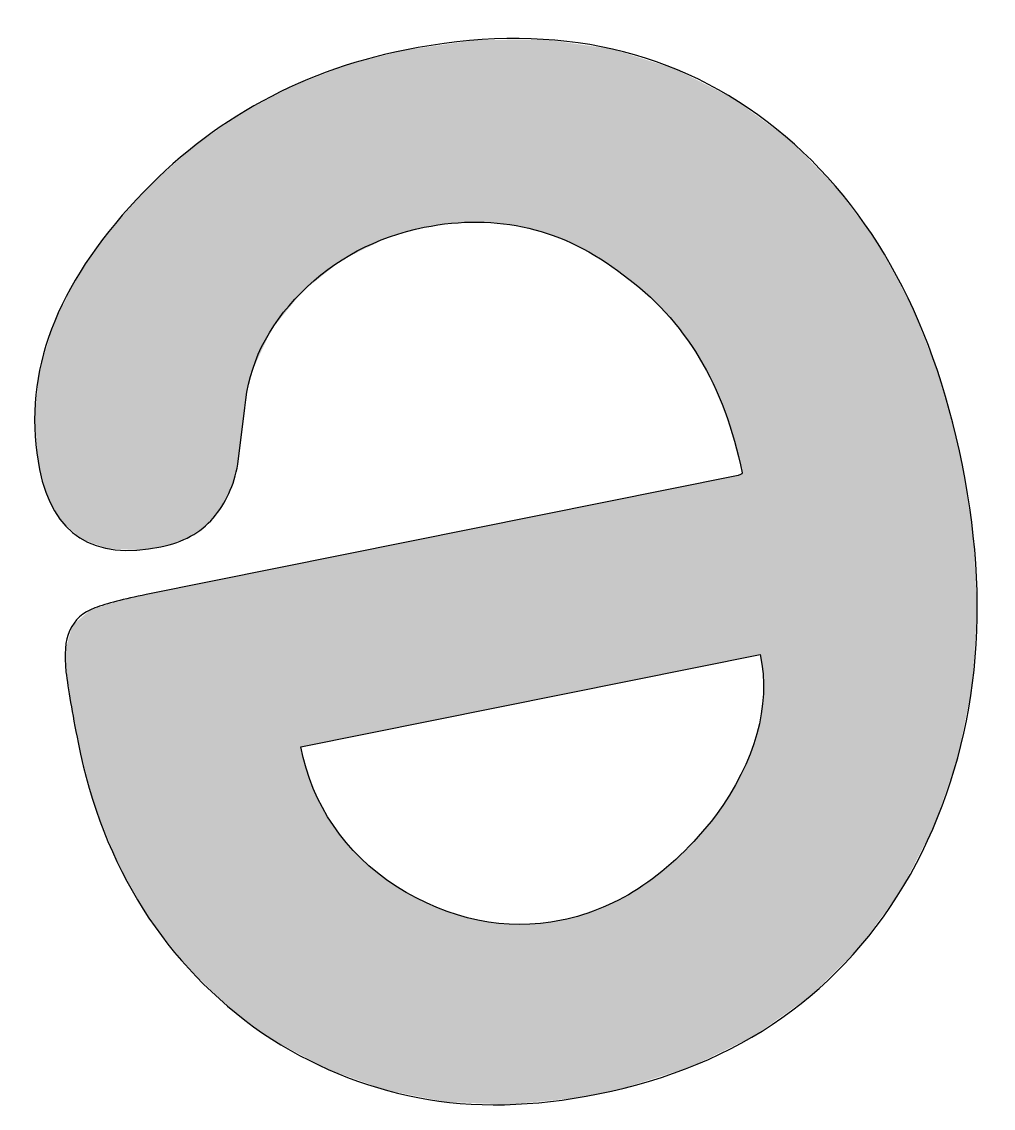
# Model space of a CAD drawing. Extents: x 57 to 94.3, y -56 to -38.7.
# Drawn here: x 80.929 to 84.538, y -44.814 to -40.78 of the extents above; entities that cross this region are included whole.
import ezdxf

# ---------------------------------------------------------------- set-up
doc = ezdxf.new("R2010")
doc.units = 0
doc.layers.add('LAYER_5', color=7, linetype='CONTINUOUS')

# ---------------------------------------------------------------- blocks, each defined once
blk = doc.blocks.new('*U4')
at = {"layer": 'LAYER_5', "color": 7}
for points in [[(82.4985, -41.5308), (82.471, -40.8684), (82.4985, -40.8645)], [(82.5002, -41.5305), (82.4985, -40.8645), (82.5002, -40.8642)], [(82.4985, -41.5308), (82.4985, -40.8645), (82.5002, -41.5305)], [(82.5435, -41.5284), (82.5002, -40.8642), (82.5435, -40.858)], [(82.5002, -41.5305), (82.5002, -40.8642), (82.5435, -41.5284)], [(82.5665, -41.5273), (82.5435, -40.858), (82.5665, -40.8547)], [(82.5435, -41.5284), (82.5435, -40.858), (82.5665, -41.5273)], [(82.616, -41.5248), (82.5665, -40.8547), (82.616, -40.8477)], [(82.5665, -41.5273), (82.5665, -40.8547), (82.616, -41.5248)], [(82.6414, -41.5236), (82.616, -40.8477), (82.6414, -40.8475)], [(82.616, -41.5248), (82.616, -40.8477), (82.6414, -41.5236)], [(82.6625, -41.5259), (82.6414, -40.8475), (82.6625, -40.8473)], [(82.6414, -41.5236), (82.6414, -40.8475), (82.6625, -41.5259)], [(82.7326, -41.5336), (82.6625, -40.8473), (82.7326, -40.8468)], [(82.6625, -41.5259), (82.6625, -40.8473), (82.7326, -41.5336)], [(82.7392, -41.5344), (82.7326, -40.8468), (82.7392, -40.8467)], [(82.7326, -41.5336), (82.7326, -40.8468), (82.7392, -41.5344)], [(82.7392, -41.5344), (82.7392, -40.8467), (82.7511, -41.5357)], [(82.7511, -41.5357), (82.7392, -40.8467), (82.7511, -40.8467)], [(82.759, -41.5365), (82.7511, -40.8467), (82.759, -40.8466)], [(82.7511, -41.5357), (82.7511, -40.8467), (82.759, -41.5365)], [(82.7778, -41.5386), (82.759, -40.8466), (82.7778, -40.8465)], [(82.759, -41.5365), (82.759, -40.8466), (82.7778, -41.5386)], [(82.8559, -41.5605), (82.7778, -40.8465), (82.8559, -40.8459)], [(82.7778, -41.5386), (82.7778, -40.8465), (82.8559, -41.5605)], [(82.8769, -41.5665), (82.8559, -40.8459), (82.8769, -40.8457)], [(82.8559, -41.5605), (82.8559, -40.8459), (82.8769, -41.5665)], [(82.8769, -41.5665), (82.8769, -40.8457), (82.9093, -41.5756)], [(82.9093, -41.5756), (82.8769, -40.8457), (82.9093, -40.8504)], [(82.9093, -41.5756), (82.9093, -40.8504), (82.9537, -41.5962)], [(82.9537, -41.5962), (82.9093, -40.8504), (82.9537, -40.8568)], [(82.9537, -41.5962), (82.9537, -40.8568), (82.9811, -41.6089)], [(82.9811, -41.6089), (82.9537, -40.8568), (82.9811, -40.8608)], [(82.9811, -41.6089), (82.9811, -40.8608), (83.026, -41.6298)], [(83.026, -41.6298), (82.9811, -40.8608), (83.026, -40.8672)], [(82.2782, -41.5856), (82.2039, -40.9234), (82.2782, -40.9038)], [(82.2787, -41.5853), (82.2782, -40.9038), (82.2787, -40.9036)], [(82.2782, -41.5856), (82.2782, -40.9038), (82.2787, -41.5853)], [(82.2841, -41.5827), (82.2787, -40.9036), (82.2841, -40.9022)], [(82.2787, -41.5853), (82.2787, -40.9036), (82.2841, -41.5827)], [(82.2875, -41.5811), (82.2841, -40.9022), (82.2875, -40.9013)], [(82.2841, -41.5827), (82.2841, -40.9022), (82.2875, -41.5811)], [(82.3434, -41.564), (82.2875, -40.9013), (82.3434, -40.8866)], [(82.2875, -41.5811), (82.2875, -40.9013), (82.3434, -41.564)], [(82.3616, -41.5585), (82.3434, -40.8866), (82.3616, -40.884)], [(82.3434, -41.564), (82.3434, -40.8866), (82.3616, -41.5585)], [(82.376, -41.5541), (82.3616, -40.884), (82.376, -40.882)], [(82.3616, -41.5585), (82.3616, -40.884), (82.376, -41.5541)], [(82.379, -41.5531), (82.376, -40.882), (82.379, -40.8815)], [(82.376, -41.5541), (82.376, -40.882), (82.379, -41.5531)], [(82.4278, -41.5422), (82.379, -40.8815), (82.4278, -40.8746)], [(82.379, -41.5531), (82.379, -40.8815), (82.4278, -41.5422)], [(82.4589, -41.5372), (82.4278, -40.8746), (82.4589, -40.8701)], [(82.4278, -41.5422), (82.4278, -40.8746), (82.4589, -41.5372)], [(82.471, -41.5352), (82.4589, -40.8701), (82.471, -40.8684)], [(82.4589, -41.5372), (82.4589, -40.8701), (82.471, -41.5352)], [(82.471, -41.5352), (82.471, -40.8684), (82.4985, -41.5308)], [(83.026, -41.6298), (83.026, -40.8672), (83.036, -41.6345)], [(83.036, -41.6345), (83.026, -40.8672), (83.036, -40.8687)], [(83.036, -41.6345), (83.036, -40.8687), (83.0455, -41.6408)], [(83.0455, -41.6408), (83.036, -40.8687), (83.0455, -40.8701)], [(83.0455, -41.6408), (83.0455, -40.8701), (83.0513, -41.6447)], [(83.0513, -41.6447), (83.0455, -40.8701), (83.0513, -40.8709)], [(83.0513, -41.6447), (83.0513, -40.8709), (83.0862, -41.6679)], [(83.0862, -41.6679), (83.0513, -40.8709), (83.0862, -40.8759)], [(83.0862, -41.6679), (83.0862, -40.8759), (83.1234, -41.6926)], [(83.1234, -41.6926), (83.0862, -40.8759), (83.1234, -40.8813)], [(83.1234, -41.6926), (83.1234, -40.8813), (83.1324, -41.6986)], [(83.1324, -41.6986), (83.1234, -40.8813), (83.1324, -40.8841)], [(83.1324, -41.6986), (83.1324, -40.8841), (83.1457, -41.7074)], [(83.1457, -41.7074), (83.1324, -40.8841), (83.1457, -40.8883)], [(83.1457, -41.7074), (83.1457, -40.8883), (83.1555, -41.7139)], [(83.1555, -41.7139), (83.1457, -40.8883), (83.1555, -40.8914)], [(83.1555, -41.7139), (83.1555, -40.8914), (83.1577, -41.7154)], [(83.1577, -41.7154), (83.1555, -40.8914), (83.1577, -40.8921)], [(83.1577, -41.7154), (83.1577, -40.8921), (83.2367, -41.7808)], [(83.2367, -41.7808), (83.1577, -40.8921), (83.2367, -40.917)], [(82.131, -41.6576), (82.1199, -40.9469), (82.131, -40.9426)], [(82.1345, -41.6559), (82.131, -40.9426), (82.1345, -40.9416)], [(82.131, -41.6576), (82.131, -40.9426), (82.1345, -41.6559)], [(82.1356, -41.6554), (82.1345, -40.9416), (82.1356, -40.9414)], [(82.1345, -41.6559), (82.1345, -40.9416), (82.1356, -41.6554)], [(82.1684, -41.6394), (82.1356, -40.9414), (82.1684, -40.9327)], [(82.1356, -41.6554), (82.1356, -40.9414), (82.1684, -41.6394)], [(82.203, -41.6224), (82.1684, -40.9327), (82.203, -40.9236)], [(82.1684, -41.6394), (82.1684, -40.9327), (82.203, -41.6224)], [(82.2039, -41.622), (82.203, -40.9236), (82.2039, -40.9234)], [(82.203, -41.6224), (82.203, -40.9236), (82.2039, -41.622)], [(82.2039, -41.622), (82.2039, -40.9234), (82.2782, -41.5856)], [(83.2367, -41.7808), (83.2367, -40.917), (83.2644, -41.8038)], [(83.2644, -41.8038), (83.2367, -40.917), (83.2644, -40.9258)], [(83.2644, -41.8038), (83.2644, -40.9258), (83.274, -41.8118)], [(83.274, -41.8118), (83.2644, -40.9258), (83.274, -40.9288)], [(83.274, -41.8118), (83.274, -40.9288), (83.3105, -41.8522)], [(83.3105, -41.8522), (83.274, -40.9288), (83.3105, -40.9403)], [(83.3105, -41.8522), (83.3105, -40.9403), (83.3244, -41.8677)], [(83.3244, -41.8677), (83.3105, -40.9403), (83.3244, -40.9447)], [(83.3244, -41.8677), (83.3244, -40.9447), (83.3555, -41.9022)], [(83.3555, -41.9022), (83.3244, -40.9447), (83.3555, -40.9545)], [(82.0284, -41.7359), (81.9953, -40.9954), (82.0284, -40.9825)], [(82.0305, -41.7342), (82.0284, -40.9825), (82.0305, -40.9817)], [(82.0284, -41.7359), (82.0284, -40.9825), (82.0305, -41.7342)], [(82.0678, -41.7045), (82.0305, -40.9817), (82.0678, -40.9672)], [(82.0305, -41.7342), (82.0305, -40.9817), (82.0678, -41.7045)], [(82.0761, -41.698), (82.0678, -40.9672), (82.0761, -40.964)], [(82.0678, -41.7045), (82.0678, -40.9672), (82.0761, -41.698)], [(82.0777, -41.6967), (82.0761, -40.964), (82.0777, -40.9633)], [(82.0761, -41.698), (82.0761, -40.964), (82.0777, -41.6967)], [(82.1199, -41.6631), (82.0777, -40.9633), (82.1199, -40.9469)], [(82.0777, -41.6967), (82.0777, -40.9633), (82.1199, -41.6631)], [(82.1199, -41.6631), (82.1199, -40.9469), (82.131, -41.6576)], [(83.3555, -41.9022), (83.3555, -40.9545), (83.3641, -41.9117)], [(83.3641, -41.9117), (83.3555, -40.9545), (83.3641, -40.9588)], [(83.3641, -41.9117), (83.3641, -40.9588), (83.3746, -41.9234)], [(83.3746, -41.9234), (83.3641, -40.9588), (83.3746, -40.9642)], [(83.3746, -41.9234), (83.3746, -40.9642), (83.3906, -41.9474)], [(83.3906, -41.9474), (83.3746, -40.9642), (83.3906, -40.9723)], [(83.3906, -41.9474), (83.3906, -40.9723), (83.4089, -41.9749)], [(83.4089, -41.9749), (83.3906, -40.9723), (83.4089, -40.9816)], [(83.4089, -41.9749), (83.4089, -40.9816), (83.4161, -41.9857)], [(83.4161, -41.9857), (83.4089, -40.9816), (83.4161, -40.9853)], [(83.4161, -41.9857), (83.4161, -40.9853), (83.4475, -42.0327)], [(83.4475, -42.0327), (83.4161, -40.9853), (83.4475, -41.0012)], [(81.9313, -41.831), (81.8985, -41.0378), (81.9313, -41.0203)], [(81.9657, -41.789), (81.9313, -41.0203), (81.9657, -41.0069)], [(81.9313, -41.831), (81.9313, -41.0203), (81.9657, -41.789)], [(81.973, -41.78), (81.9657, -41.0069), (81.973, -41.0041)], [(81.9657, -41.789), (81.9657, -41.0069), (81.973, -41.78)], [(81.9733, -41.7798), (81.973, -41.0041), (81.9733, -41.004)], [(81.973, -41.78), (81.973, -41.0041), (81.9733, -41.7798)], [(81.9916, -41.7652), (81.9733, -41.004), (81.9916, -40.9968)], [(81.9733, -41.7798), (81.9733, -41.004), (81.9916, -41.7652)], [(81.9953, -41.7622), (81.9916, -40.9968), (81.9953, -40.9954)], [(81.9916, -41.7652), (81.9916, -40.9968), (81.9953, -41.7622)], [(81.9953, -41.7622), (81.9953, -40.9954), (82.0284, -41.7359)], [(83.4475, -42.0327), (83.4475, -41.0012), (83.4593, -42.0504)], [(83.4593, -42.0504), (83.4475, -41.0012), (83.4593, -41.0072)], [(83.4593, -42.0504), (83.4593, -41.0072), (83.4631, -42.0584)], [(83.4631, -42.0584), (83.4593, -41.0072), (83.4631, -41.0092)], [(83.4631, -42.0584), (83.4631, -41.0092), (83.4902, -42.1144)], [(83.4902, -42.1144), (83.4631, -41.0092), (83.4902, -41.023)], [(83.4902, -42.1144), (83.4902, -41.023), (83.5122, -42.1602)], [(83.5122, -42.1602), (83.4902, -41.023), (83.5122, -41.0342)], [(81.8573, -41.9216), (81.8114, -41.0842), (81.8573, -41.0598)], [(81.8666, -41.9102), (81.8573, -41.0598), (81.8666, -41.0548)], [(81.8573, -41.9216), (81.8573, -41.0598), (81.8666, -41.9102)], [(81.8985, -41.8712), (81.8666, -41.0548), (81.8985, -41.0378)], [(81.8666, -41.9102), (81.8666, -41.0548), (81.8985, -41.8712)], [(81.8985, -41.8712), (81.8985, -41.0378), (81.9313, -41.831)], [(83.5122, -42.1602), (83.5122, -41.0342), (83.5269, -42.1906)], [(83.5269, -42.1906), (83.5122, -41.0342), (83.5269, -41.0417)], [(83.5269, -42.1906), (83.5269, -41.0417), (83.528, -42.1928)], [(83.528, -42.1928), (83.5269, -41.0417), (83.528, -41.0422)], [(83.528, -42.1928), (83.528, -41.0422), (83.556, -42.2766)], [(83.556, -42.2766), (83.528, -41.0422), (83.556, -41.0565)], [(83.556, -42.2766), (83.556, -41.0565), (83.5578, -42.2818)], [(83.5578, -42.2818), (83.556, -41.0565), (83.5578, -41.0574)], [(83.5578, -42.2818), (83.5578, -41.0574), (83.5732, -42.3277)], [(83.5732, -42.3277), (83.5578, -41.0574), (83.5732, -41.0652)], [(83.5732, -42.3277), (83.5732, -41.0652), (83.5765, -42.3376)], [(83.5765, -42.3376), (83.5732, -41.0652), (83.5765, -41.0676)], [(81.7851, -42.076), (81.7654, -41.1088), (81.7851, -41.0982)], [(81.8114, -42.0199), (81.7851, -41.0982), (81.8114, -41.0842)], [(81.7851, -42.076), (81.7851, -41.0982), (81.8114, -42.0199)], [(81.8114, -42.0199), (81.8114, -41.0842), (81.8573, -41.9216)], [(83.5765, -42.3376), (83.5765, -41.0676), (83.5795, -42.3465)], [(83.5795, -42.3465), (83.5765, -41.0676), (83.5795, -41.0698)], [(83.5795, -42.3465), (83.5795, -41.0698), (83.5807, -42.3501)], [(83.5807, -42.3501), (83.5795, -41.0698), (83.5807, -41.0707)], [(83.5807, -42.3501), (83.5807, -41.0707), (83.5808, -42.3506)], [(83.5808, -42.3506), (83.5807, -41.0707), (83.5808, -41.0708)], [(83.5808, -42.3506), (83.5808, -41.0708), (83.6013, -42.4353)], [(83.6013, -42.4353), (83.5808, -41.0708), (83.6013, -41.0858)], [(83.6013, -42.4353), (83.6013, -41.0858), (83.6039, -42.448)], [(83.6039, -42.448), (83.6013, -41.0858), (83.6039, -41.0877)], [(83.6039, -42.448), (83.6039, -41.0877), (83.6052, -42.4543)], [(83.6052, -42.4543), (83.6039, -41.0877), (83.6052, -41.0887)], [(83.6052, -42.4543), (83.6052, -41.0887), (83.6052, -42.4543)], [(83.6052, -42.4543), (83.6052, -41.0887), (83.6052, -41.0887)], [(83.6052, -42.4543), (83.6052, -41.0887), (83.6053, -42.4546)], [(83.6053, -42.4546), (83.6052, -41.0887), (83.6053, -41.0887)], [(83.6053, -43.1418), (83.6053, -41.0887), (83.6101, -43.1408)], [(83.6101, -43.1408), (83.6053, -41.0887), (83.6101, -41.0922)], [(83.6101, -43.1408), (83.6101, -41.0922), (83.6232, -43.1382)], [(83.6232, -43.1382), (83.6101, -41.0922), (83.6232, -41.1018)], [(83.6232, -43.1382), (83.6232, -41.1018), (83.6485, -43.1331)], [(83.6485, -43.1331), (83.6232, -41.1018), (83.6485, -41.1204)], [(81.7176, -42.4772), (81.6986, -41.1518), (81.7176, -41.1386)], [(81.7254, -42.4548), (81.7176, -41.1386), (81.7254, -41.1331)], [(81.7176, -42.4772), (81.7176, -41.1386), (81.7254, -42.4548)], [(81.7356, -42.3967), (81.7254, -41.1331), (81.7356, -41.126)], [(81.7254, -42.4548), (81.7254, -41.1331), (81.7356, -42.3967)], [(81.7444, -42.3263), (81.7356, -41.126), (81.7444, -41.1199)], [(81.7356, -42.3967), (81.7356, -41.126), (81.7444, -42.3263)], [(81.7484, -42.2935), (81.7444, -41.1199), (81.7484, -41.1178)], [(81.7444, -42.3263), (81.7444, -41.1199), (81.7484, -42.2935)], [(81.7545, -42.2441), (81.7484, -41.1178), (81.7545, -41.1145)], [(81.7484, -42.2935), (81.7484, -41.1178), (81.7545, -42.2441)], [(81.758, -42.2156), (81.7545, -41.1145), (81.758, -41.1127)], [(81.7545, -42.2441), (81.7545, -41.1145), (81.758, -42.2156)], [(81.7583, -42.2135), (81.758, -41.1127), (81.7583, -41.1125)], [(81.758, -42.2156), (81.758, -41.1127), (81.7583, -42.2135)], [(81.7595, -42.2003), (81.7583, -41.1125), (81.7595, -41.1118)], [(81.7583, -42.2135), (81.7583, -41.1125), (81.7595, -42.2003)], [(81.7654, -42.1581), (81.7595, -41.1118), (81.7654, -41.1088)], [(81.7595, -42.2003), (81.7595, -41.1118), (81.7654, -42.1581)], [(81.7654, -42.1581), (81.7654, -41.1088), (81.7851, -42.076)], [(83.6485, -43.1331), (83.6485, -41.1204), (83.6503, -43.1327)], [(83.6503, -43.1327), (83.6485, -41.1204), (83.6503, -41.1217)], [(83.6503, -43.1327), (83.6503, -41.1217), (83.6532, -43.1321)], [(83.6532, -43.1321), (83.6503, -41.1217), (83.6532, -41.1239)], [(83.6532, -43.1321), (83.6532, -41.1239), (83.6696, -43.1288)], [(83.6696, -43.1288), (83.6532, -41.1239), (83.6696, -41.1359)], [(83.6696, -43.1288), (83.6696, -41.1359), (83.6723, -43.1283)], [(83.6723, -43.1283), (83.6696, -41.1359), (83.6723, -41.1379)], [(83.6723, -43.1283), (83.6723, -41.1379), (83.6731, -43.1322)], [(83.6731, -43.1322), (83.6723, -41.1379), (83.6731, -41.1385)], [(83.6731, -43.1322), (83.6731, -41.1385), (83.6742, -43.1374)], [(83.6742, -43.1374), (83.6731, -41.1385), (83.6742, -41.1392)], [(83.6742, -43.1374), (83.6742, -41.1392), (83.6809, -43.1829)], [(83.6809, -43.1829), (83.6742, -41.1392), (83.6809, -41.1441)], [(83.6809, -43.1829), (83.6809, -41.1441), (83.6839, -43.2747)], [(83.6839, -43.2747), (83.6809, -41.1441), (83.6839, -41.1464)], [(83.6839, -44.5205), (83.6839, -41.1464), (83.7746, -44.4563)], [(83.7746, -44.4563), (83.6839, -41.1464), (83.7746, -41.2128)], [(81.6591, -42.5985), (81.6069, -41.2157), (81.6591, -41.1794)], [(81.6683, -42.5828), (81.6591, -41.1794), (81.6683, -41.1729)], [(81.6591, -42.5985), (81.6591, -41.1794), (81.6683, -42.5828)], [(81.6986, -42.5313), (81.6683, -41.1729), (81.6986, -41.1518)], [(81.6683, -42.5828), (81.6683, -41.1729), (81.6986, -42.5313)], [(81.6986, -42.5313), (81.6986, -41.1518), (81.7176, -42.4772)], [(81.6069, -42.6554), (81.5741, -41.2386), (81.6069, -41.2157)], [(81.6069, -42.6554), (81.6069, -41.2157), (81.6591, -42.5985)], [(83.7746, -44.4563), (83.7746, -41.2128), (83.858, -44.3972)], [(83.858, -44.3972), (83.7746, -41.2128), (83.858, -41.2963)], [(81.5412, -42.698), (81.4969, -41.3063), (81.5412, -41.267)], [(81.5495, -42.6927), (81.5412, -41.267), (81.5495, -41.2596)], [(81.5412, -42.698), (81.5412, -41.267), (81.5495, -42.6927)], [(81.57, -42.6793), (81.5495, -41.2596), (81.57, -41.2414)], [(81.5495, -42.6927), (81.5495, -41.2596), (81.57, -42.6793)], [(81.5741, -42.6767), (81.57, -41.2414), (81.5741, -41.2386)], [(81.57, -42.6793), (81.57, -41.2414), (81.5741, -42.6767)], [(81.5741, -42.6767), (81.5741, -41.2386), (81.6069, -42.6554)], [(81.4969, -42.7136), (81.4618, -41.3374), (81.4969, -41.3063)], [(81.4969, -42.7136), (81.4969, -41.3063), (81.5412, -42.698)], [(83.858, -44.3972), (83.858, -41.2963), (83.9516, -44.3046)], [(83.9516, -44.3046), (83.858, -41.2963), (83.9516, -41.39)], [(81.4509, -42.7283), (81.4391, -41.3575), (81.4509, -41.3471)], [(81.4618, -42.7259), (81.4509, -41.3471), (81.4618, -41.3374)], [(81.4509, -42.7283), (81.4509, -41.3471), (81.4618, -42.7259)], [(81.4618, -42.7259), (81.4618, -41.3374), (81.4969, -42.7136)], [(81.4076, -42.7353), (81.4032, -41.3906), (81.4076, -41.3856)], [(81.4084, -42.7352), (81.4076, -41.3856), (81.4084, -41.3848)], [(81.4076, -42.7353), (81.4076, -41.3856), (81.4084, -42.7352)], [(81.4261, -42.733), (81.4084, -41.3848), (81.4261, -41.3691)], [(81.4084, -42.7352), (81.4084, -41.3848), (81.4261, -42.733)], [(81.4391, -42.7305), (81.4261, -41.3691), (81.4391, -41.3575)], [(81.4261, -42.733), (81.4261, -41.3691), (81.4391, -42.7305)], [(81.4391, -42.7305), (81.4391, -41.3575), (81.4509, -42.7283)], [(81.38, -42.7387), (81.3622, -41.436), (81.38, -41.4163)], [(81.4032, -42.7359), (81.38, -41.4163), (81.4032, -41.3906)], [(81.38, -42.7387), (81.38, -41.4163), (81.4032, -42.7359)], [(81.4032, -42.7359), (81.4032, -41.3906), (81.4076, -42.7353)], [(83.9516, -44.3046), (83.9516, -41.39), (84.0392, -44.2179)], [(84.0392, -44.2179), (83.9516, -41.39), (84.0392, -41.5077)], [(81.3622, -42.7409), (81.3004, -41.5045), (81.3622, -41.436)], [(81.3622, -42.7409), (81.3622, -41.436), (81.38, -42.7387)], [(81.3004, -42.738), (81.2919, -41.514), (81.3004, -41.5045)], [(81.3004, -42.738), (81.3004, -41.5045), (81.3622, -42.7409)], [(84.0392, -44.2179), (84.0392, -41.5077), (84.1039, -44.1294)], [(84.1039, -44.1294), (84.0392, -41.5077), (84.1039, -41.5947)], [(81.2919, -42.7376), (81.2586, -41.5508), (81.2919, -41.514)], [(81.2919, -42.7376), (81.2919, -41.514), (81.3004, -42.738)], [(81.2491, -42.7356), (81.2023, -41.6309), (81.2491, -41.5644)], [(81.2586, -42.736), (81.2491, -41.5644), (81.2586, -41.5508)], [(81.2491, -42.7356), (81.2491, -41.5644), (81.2586, -42.736)], [(81.2586, -42.736), (81.2586, -41.5508), (81.2919, -42.7376)], [(81.2023, -42.7187), (81.1849, -41.6557), (81.2023, -41.6309)], [(81.2023, -42.7187), (81.2023, -41.6309), (81.2491, -42.7356)], [(84.1039, -44.1294), (84.1039, -41.5947), (84.1938, -44.0063)], [(84.1938, -44.0063), (84.1039, -41.5947), (84.1938, -41.7585)], [(81.1849, -42.7124), (81.1557, -41.6972), (81.1849, -41.6557)], [(81.1849, -42.7124), (81.1849, -41.6557), (81.2023, -42.7187)], [(81.1557, -42.7018), (81.1389, -41.7211), (81.1557, -41.6972)], [(81.1557, -42.7018), (81.1557, -41.6972), (81.1849, -42.7124)], [(81.1368, -42.6859), (81.1177, -41.7621), (81.1368, -41.7241)], [(81.1389, -42.6877), (81.1368, -41.7241), (81.1389, -41.7211)], [(81.1368, -42.6859), (81.1368, -41.7241), (81.1389, -42.6877)], [(81.1389, -42.6877), (81.1389, -41.7211), (81.1557, -42.7018)], [(81.1173, -42.6695), (81.1021, -41.7931), (81.1173, -41.7628)], [(81.1177, -42.6698), (81.1173, -41.7628), (81.1177, -41.7621)], [(81.1173, -42.6695), (81.1173, -41.7628), (81.1177, -42.6698)], [(81.1177, -42.6698), (81.1177, -41.7621), (81.1368, -42.6859)], [(84.1938, -44.0063), (84.1938, -41.7585), (84.2314, -43.9334)], [(84.2314, -43.9334), (84.1938, -41.7585), (84.2314, -41.8267)], [(81.0907, -42.6471), (81.0819, -41.8332), (81.0907, -41.8158)], [(81.1021, -42.6567), (81.0907, -41.8158), (81.1021, -41.7931)], [(81.0907, -42.6471), (81.0907, -41.8158), (81.1021, -42.6567)], [(81.1021, -42.6567), (81.1021, -41.7931), (81.1173, -42.6695)], [(84.2314, -43.9334), (84.2314, -41.8267), (84.3174, -43.7663)], [(84.3174, -43.7663), (84.2314, -41.8267), (84.3174, -42.044)], [(81.0819, -42.6398), (81.0492, -41.8983), (81.0819, -41.8332)], [(81.0819, -42.6398), (81.0819, -41.8332), (81.0907, -42.6471)], [(81.0492, -42.5851), (81.0278, -41.9687), (81.0492, -41.8983)], [(81.0492, -42.5851), (81.0492, -41.8983), (81.0819, -42.6398)], [(81.0278, -42.5493), (80.996, -42.0735), (81.0278, -41.9687)], [(81.0278, -42.5493), (81.0278, -41.9687), (81.0492, -42.5851)], [(80.996, -42.4384), (80.9926, -42.1051), (80.996, -42.0735)], [(80.996, -42.4384), (80.996, -42.0735), (81.0278, -42.5493)], [(84.3174, -43.7663), (84.3174, -42.044), (84.3341, -43.7183)], [(84.3341, -43.7183), (84.3174, -42.044), (84.3341, -42.0862)], [(80.9926, -42.4266), (80.9771, -42.2496), (80.9926, -42.1051)], [(80.9926, -42.4266), (80.9926, -42.1051), (80.996, -42.4384)], [(84.3341, -43.7183), (84.3341, -42.0862), (84.4057, -43.5126)], [(84.4057, -43.5126), (84.3341, -42.0862), (84.4057, -42.3497)], [(84.4057, -43.5126), (84.4057, -42.3497), (84.4121, -43.4809)], [(84.4121, -43.4809), (84.4057, -42.3497), (84.4121, -42.3731)], [(84.4121, -43.4809), (84.4121, -42.3731), (84.4593, -43.2463)], [(84.4593, -43.2463), (84.4121, -42.3731), (84.4593, -42.6575)], [(83.5269, -43.1575), (83.5122, -42.4805), (83.5269, -42.4775)], [(83.528, -43.1573), (83.5269, -42.4775), (83.528, -42.4773)], [(83.5269, -43.1575), (83.5269, -42.4775), (83.528, -43.1573)], [(83.556, -43.1517), (83.528, -42.4773), (83.556, -42.4717)], [(83.528, -43.1573), (83.528, -42.4773), (83.556, -43.1517)], [(83.5578, -43.1513), (83.556, -42.4717), (83.5578, -42.4713)], [(83.556, -43.1517), (83.556, -42.4717), (83.5578, -43.1513)], [(83.5732, -43.1482), (83.5578, -42.4713), (83.5732, -42.4683)], [(83.5578, -43.1513), (83.5578, -42.4713), (83.5732, -43.1482)], [(83.5765, -43.1476), (83.5732, -42.4683), (83.5765, -42.4676)], [(83.5732, -43.1482), (83.5732, -42.4683), (83.5765, -43.1476)], [(83.5795, -43.147), (83.5765, -42.4676), (83.5795, -42.467)], [(83.5765, -43.1476), (83.5765, -42.4676), (83.5795, -43.147)], [(83.5807, -43.1467), (83.5795, -42.467), (83.5807, -42.4665)], [(83.5795, -43.147), (83.5795, -42.467), (83.5807, -43.1467)], [(83.5807, -43.1467), (83.5807, -42.4665), (83.5808, -43.1467)], [(83.5808, -43.1467), (83.5807, -42.4665), (83.5808, -42.4665)], [(83.6013, -43.1426), (83.5808, -42.4665), (83.6013, -42.4587)], [(83.5808, -43.1467), (83.5808, -42.4665), (83.6013, -43.1426)], [(83.6039, -43.1421), (83.6013, -42.4587), (83.6039, -42.4577)], [(83.6013, -43.1426), (83.6013, -42.4587), (83.6039, -43.1421)], [(83.6052, -43.1418), (83.6039, -42.4577), (83.6052, -42.4552)], [(83.6039, -43.1421), (83.6039, -42.4577), (83.6052, -43.1418)], [(83.6053, -43.1418), (83.6052, -42.4552), (83.6053, -42.4546)], [(83.6052, -43.1418), (83.6052, -42.4552), (83.6052, -43.1418)], [(83.6052, -43.1418), (83.6052, -42.4552), (83.6052, -42.4552)], [(83.6052, -43.1418), (83.6052, -42.4552), (83.6053, -43.1418)], [(83.3244, -43.1982), (83.3105, -42.521), (83.3244, -42.5182)], [(83.3555, -43.192), (83.3244, -42.5182), (83.3555, -42.512)], [(83.3244, -43.1982), (83.3244, -42.5182), (83.3555, -43.192)], [(83.3641, -43.1903), (83.3555, -42.512), (83.3641, -42.5103)], [(83.3555, -43.192), (83.3555, -42.512), (83.3641, -43.1903)], [(83.3746, -43.1881), (83.3641, -42.5103), (83.3746, -42.5081)], [(83.3641, -43.1903), (83.3641, -42.5103), (83.3746, -43.1881)], [(83.3906, -43.1849), (83.3746, -42.5081), (83.3906, -42.5049)], [(83.3746, -43.1881), (83.3746, -42.5081), (83.3906, -43.1849)], [(83.4089, -43.1812), (83.3906, -42.5049), (83.4089, -42.5013)], [(83.3906, -43.1849), (83.3906, -42.5049), (83.4089, -43.1812)], [(83.4161, -43.1798), (83.4089, -42.5013), (83.4161, -42.4998)], [(83.4089, -43.1812), (83.4089, -42.5013), (83.4161, -43.1798)], [(83.4475, -43.1735), (83.4161, -42.4998), (83.4475, -42.4935)], [(83.4161, -43.1798), (83.4161, -42.4998), (83.4475, -43.1735)], [(83.4593, -43.1711), (83.4475, -42.4935), (83.4593, -42.4911)], [(83.4475, -43.1735), (83.4475, -42.4935), (83.4593, -43.1711)], [(83.4631, -43.1703), (83.4593, -42.4911), (83.4631, -42.4904)], [(83.4593, -43.1711), (83.4593, -42.4911), (83.4631, -43.1703)], [(83.4902, -43.1649), (83.4631, -42.4904), (83.4902, -42.4849)], [(83.4631, -43.1703), (83.4631, -42.4904), (83.4902, -43.1649)], [(83.5122, -43.1605), (83.4902, -42.4849), (83.5122, -42.4805)], [(83.4902, -43.1649), (83.4902, -42.4849), (83.5122, -43.1605)], [(83.5122, -43.1605), (83.5122, -42.4805), (83.5269, -43.1575)], [(83.1234, -43.2386), (83.0862, -42.5661), (83.1234, -42.5586)], [(83.1324, -43.2368), (83.1234, -42.5586), (83.1324, -42.5568)], [(83.1234, -43.2386), (83.1234, -42.5586), (83.1324, -43.2368)], [(83.1457, -43.2341), (83.1324, -42.5568), (83.1457, -42.5541)], [(83.1324, -43.2368), (83.1324, -42.5568), (83.1457, -43.2341)], [(83.1555, -43.2322), (83.1457, -42.5541), (83.1555, -42.5522)], [(83.1457, -43.2341), (83.1457, -42.5541), (83.1555, -43.2322)], [(83.1577, -43.2317), (83.1555, -42.5522), (83.1577, -42.5517)], [(83.1555, -43.2322), (83.1555, -42.5522), (83.1577, -43.2317)], [(83.2367, -43.2158), (83.1577, -42.5517), (83.2367, -42.5359)], [(83.1577, -43.2317), (83.1577, -42.5517), (83.2367, -43.2158)], [(83.2644, -43.2103), (83.2367, -42.5359), (83.2644, -42.5303)], [(83.2367, -43.2158), (83.2367, -42.5359), (83.2644, -43.2103)], [(83.274, -43.2083), (83.2644, -42.5303), (83.274, -42.5284)], [(83.2644, -43.2103), (83.2644, -42.5303), (83.274, -43.2083)], [(83.3105, -43.201), (83.274, -42.5284), (83.3105, -42.521)], [(83.274, -43.2083), (83.274, -42.5284), (83.3105, -43.201)], [(83.3105, -43.201), (83.3105, -42.521), (83.3244, -43.1982)], [(82.9537, -43.2727), (82.9093, -42.6016), (82.9537, -42.5927)], [(82.9811, -43.2672), (82.9537, -42.5927), (82.9811, -42.5872)], [(82.9537, -43.2727), (82.9537, -42.5927), (82.9811, -43.2672)], [(83.026, -43.2582), (82.9811, -42.5872), (83.026, -42.5782)], [(82.9811, -43.2672), (82.9811, -42.5872), (83.026, -43.2582)], [(83.036, -43.2562), (83.026, -42.5782), (83.036, -42.5762)], [(83.026, -43.2582), (83.026, -42.5782), (83.036, -43.2562)], [(83.0455, -43.2543), (83.036, -42.5762), (83.0455, -42.5743)], [(83.036, -43.2562), (83.036, -42.5762), (83.0455, -43.2543)], [(83.0513, -43.2531), (83.0455, -42.5743), (83.0513, -42.5731)], [(83.0455, -43.2543), (83.0455, -42.5743), (83.0513, -43.2531)], [(83.0862, -43.2461), (83.0513, -42.5731), (83.0862, -42.5661)], [(83.0513, -43.2531), (83.0513, -42.5731), (83.0862, -43.2461)], [(83.0862, -43.2461), (83.0862, -42.5661), (83.1234, -43.2386)], [(82.7326, -43.3172), (82.6625, -42.6512), (82.7326, -42.6371)], [(82.7392, -43.3158), (82.7326, -42.6371), (82.7392, -42.6358)], [(82.7326, -43.3172), (82.7326, -42.6371), (82.7392, -43.3158)], [(82.7511, -43.3134), (82.7392, -42.6358), (82.7511, -42.6334)], [(82.7392, -43.3158), (82.7392, -42.6358), (82.7511, -43.3134)], [(82.759, -43.3118), (82.7511, -42.6334), (82.759, -42.6318)], [(82.7511, -43.3134), (82.7511, -42.6334), (82.759, -43.3118)], [(82.7778, -43.3081), (82.759, -42.6318), (82.7778, -42.628)], [(82.759, -43.3118), (82.759, -42.6318), (82.7778, -43.3081)], [(82.8559, -43.2924), (82.7778, -42.628), (82.8559, -42.6124)], [(82.7778, -43.3081), (82.7778, -42.628), (82.8559, -43.2924)], [(82.8769, -43.2881), (82.8559, -42.6124), (82.8769, -42.6081)], [(82.8559, -43.2924), (82.8559, -42.6124), (82.8769, -43.2881)], [(82.9093, -43.2816), (82.8769, -42.6081), (82.9093, -42.6016)], [(82.8769, -43.2881), (82.8769, -42.6081), (82.9093, -43.2816)], [(82.9093, -43.2816), (82.9093, -42.6016), (82.9537, -43.2727)], [(82.5435, -43.3551), (82.5002, -42.6838), (82.5435, -42.6751)], [(82.5665, -43.3505), (82.5435, -42.6751), (82.5665, -42.6705)], [(82.5435, -43.3551), (82.5435, -42.6751), (82.5665, -43.3505)], [(82.616, -43.3406), (82.5665, -42.6705), (82.616, -42.6606)], [(82.5665, -43.3505), (82.5665, -42.6705), (82.616, -43.3406)], [(82.6414, -43.3355), (82.616, -42.6606), (82.6414, -42.6555)], [(82.616, -43.3406), (82.616, -42.6606), (82.6414, -43.3355)], [(82.6625, -43.3312), (82.6414, -42.6555), (82.6625, -42.6512)], [(82.6414, -43.3355), (82.6414, -42.6555), (82.6625, -43.3312)], [(82.6625, -43.3312), (82.6625, -42.6512), (82.7326, -43.3172)], [(84.4593, -43.2463), (84.4593, -42.6575), (84.4623, -43.201)], [(84.4623, -43.201), (84.4593, -42.6575), (84.4623, -42.676)], [(84.4623, -43.201), (84.4623, -42.676), (84.4782, -42.9674)], [(82.3434, -43.3953), (82.2875, -42.7266), (82.3434, -42.7153)], [(82.3616, -43.3917), (82.3434, -42.7153), (82.3616, -42.7117)], [(82.3434, -43.3953), (82.3434, -42.7153), (82.3616, -43.3917)], [(82.376, -43.3888), (82.3616, -42.7117), (82.376, -42.7088)], [(82.3616, -43.3917), (82.3616, -42.7117), (82.376, -43.3888)], [(82.379, -43.3882), (82.376, -42.7088), (82.379, -42.7082)], [(82.376, -43.3888), (82.376, -42.7088), (82.379, -43.3882)], [(82.4278, -43.3784), (82.379, -42.7082), (82.4278, -42.6984)], [(82.379, -43.3882), (82.379, -42.7082), (82.4278, -43.3784)], [(82.4589, -43.3721), (82.4278, -42.6984), (82.4589, -42.6921)], [(82.4278, -43.3784), (82.4278, -42.6984), (82.4589, -43.3721)], [(82.471, -43.3697), (82.4589, -42.6921), (82.471, -42.6897)], [(82.4589, -43.3721), (82.4589, -42.6921), (82.471, -43.3697)], [(82.4985, -43.3642), (82.471, -42.6897), (82.4985, -42.6842)], [(82.471, -43.3697), (82.471, -42.6897), (82.4985, -43.3642)], [(82.5002, -43.3638), (82.4985, -42.6842), (82.5002, -42.6838)], [(82.4985, -43.3642), (82.4985, -42.6842), (82.5002, -43.3638)], [(82.5002, -43.3638), (82.5002, -42.6838), (82.5435, -43.3551)], [(82.1199, -43.4403), (82.0777, -42.7687), (82.1199, -42.7602)], [(82.131, -43.438), (82.1199, -42.7602), (82.131, -42.758)], [(82.1199, -43.4403), (82.1199, -42.7602), (82.131, -43.438)], [(82.1345, -43.4373), (82.131, -42.758), (82.1345, -42.7573)], [(82.131, -43.438), (82.131, -42.758), (82.1345, -43.4373)], [(82.1356, -43.4371), (82.1345, -42.7573), (82.1356, -42.7571)], [(82.1345, -43.4373), (82.1345, -42.7573), (82.1356, -43.4371)], [(82.1684, -43.4305), (82.1356, -42.7571), (82.1684, -42.7505)], [(82.1356, -43.4371), (82.1356, -42.7571), (82.1684, -43.4305)], [(82.203, -43.4236), (82.1684, -42.7505), (82.203, -42.7435)], [(82.1684, -43.4305), (82.1684, -42.7505), (82.203, -43.4236)], [(82.2039, -43.4234), (82.203, -42.7435), (82.2039, -42.7434)], [(82.203, -43.4236), (82.203, -42.7435), (82.2039, -43.4234)], [(82.2782, -43.4085), (82.2039, -42.7434), (82.2782, -42.7284)], [(82.2039, -43.4234), (82.2039, -42.7434), (82.2782, -43.4085)], [(82.2787, -43.4083), (82.2782, -42.7284), (82.2787, -42.7283)], [(82.2782, -43.4085), (82.2782, -42.7284), (82.2787, -43.4083)], [(82.2841, -43.4073), (82.2787, -42.7283), (82.2841, -42.7273)], [(82.2787, -43.4083), (82.2787, -42.7283), (82.2841, -43.4073)], [(82.2875, -43.4066), (82.2841, -42.7273), (82.2875, -42.7266)], [(82.2841, -43.4073), (82.2841, -42.7273), (82.2875, -43.4066)], [(82.2875, -43.4066), (82.2875, -42.7266), (82.3434, -43.3953)], [(81.9313, -44.5967), (81.8985, -42.8047), (81.9313, -42.7981)], [(81.9657, -44.6149), (81.9313, -42.7981), (81.9657, -42.7912)], [(81.9313, -44.5967), (81.9313, -42.7981), (81.9657, -44.6149)], [(81.973, -43.4698), (81.9657, -42.7912), (81.973, -42.7897)], [(81.9657, -43.4712), (81.9657, -42.7912), (81.973, -43.4698)], [(81.973, -43.4698), (81.973, -42.7897), (81.9733, -43.4697)], [(81.9733, -43.4697), (81.973, -42.7897), (81.9733, -42.7897)], [(81.9916, -43.466), (81.9733, -42.7897), (81.9916, -42.786)], [(81.9733, -43.4697), (81.9733, -42.7897), (81.9916, -43.466)], [(81.9953, -43.4653), (81.9916, -42.786), (81.9953, -42.7853)], [(81.9916, -43.466), (81.9916, -42.786), (81.9953, -43.4653)], [(82.0284, -43.4586), (81.9953, -42.7853), (82.0284, -42.7786)], [(81.9953, -43.4653), (81.9953, -42.7853), (82.0284, -43.4586)], [(82.0305, -43.4582), (82.0284, -42.7786), (82.0305, -42.7782)], [(82.0284, -43.4586), (82.0284, -42.7786), (82.0305, -43.4582)], [(82.0678, -43.4507), (82.0305, -42.7782), (82.0678, -42.7707)], [(82.0305, -43.4582), (82.0305, -42.7782), (82.0678, -43.4507)], [(82.0761, -43.4491), (82.0678, -42.7707), (82.0761, -42.769)], [(82.0678, -43.4507), (82.0678, -42.7707), (82.0761, -43.4491)], [(82.0777, -43.4487), (82.0761, -42.769), (82.0777, -42.7687)], [(82.0761, -43.4491), (82.0761, -42.769), (82.0777, -43.4487)], [(82.0777, -43.4487), (82.0777, -42.7687), (82.1199, -43.4403)], [(81.7176, -44.4541), (81.6986, -42.8449), (81.7176, -42.8411)], [(81.7254, -44.4601), (81.7176, -42.8411), (81.7254, -42.8395)], [(81.7176, -44.4541), (81.7176, -42.8411), (81.7254, -44.4601)], [(81.7356, -44.468), (81.7254, -42.8395), (81.7356, -42.8374)], [(81.7254, -44.4601), (81.7254, -42.8395), (81.7356, -44.468)], [(81.7444, -44.4746), (81.7356, -42.8374), (81.7444, -42.8357)], [(81.7356, -44.468), (81.7356, -42.8374), (81.7444, -44.4746)], [(81.7484, -44.4777), (81.7444, -42.8357), (81.7484, -42.8349)], [(81.7444, -44.4746), (81.7444, -42.8357), (81.7484, -44.4777)], [(81.7545, -44.4824), (81.7484, -42.8349), (81.7545, -42.8336)], [(81.7484, -44.4777), (81.7484, -42.8349), (81.7545, -44.4824)], [(81.758, -44.4851), (81.7545, -42.8336), (81.758, -42.8329)], [(81.7545, -44.4824), (81.7545, -42.8336), (81.758, -44.4851)], [(81.758, -44.4851), (81.758, -42.8329), (81.7583, -44.4853)], [(81.7583, -44.4853), (81.758, -42.8329), (81.7583, -42.8329)], [(81.7595, -44.4862), (81.7583, -42.8329), (81.7595, -42.8326)], [(81.7583, -44.4853), (81.7583, -42.8329), (81.7595, -44.4862)], [(81.7654, -44.4907), (81.7595, -42.8326), (81.7654, -42.8315)], [(81.7595, -44.4862), (81.7595, -42.8326), (81.7654, -44.4907)], [(81.7851, -44.5058), (81.7654, -42.8315), (81.7851, -42.8275)], [(81.7654, -44.4907), (81.7654, -42.8315), (81.7851, -44.5058)], [(81.8114, -44.5259), (81.7851, -42.8275), (81.8114, -42.8222)], [(81.7851, -44.5058), (81.7851, -42.8275), (81.8114, -44.5259)], [(81.8573, -44.5562), (81.8114, -42.8222), (81.8573, -42.813)], [(81.8114, -44.5259), (81.8114, -42.8222), (81.8573, -44.5562)], [(81.8666, -44.5623), (81.8573, -42.813), (81.8666, -42.8111)], [(81.8573, -44.5562), (81.8573, -42.813), (81.8666, -44.5623)], [(81.8985, -44.5792), (81.8666, -42.8111), (81.8985, -42.8047)], [(81.8666, -44.5623), (81.8666, -42.8111), (81.8985, -44.5792)], [(81.8985, -44.5792), (81.8985, -42.8047), (81.9313, -44.5967)], [(81.5412, -44.2847), (81.4969, -42.8854), (81.5412, -42.8765)], [(81.5495, -44.2952), (81.5412, -42.8765), (81.5495, -42.8748)], [(81.5412, -44.2847), (81.5412, -42.8765), (81.5495, -44.2952)], [(81.57, -44.3146), (81.5495, -42.8748), (81.57, -42.8707)], [(81.5495, -44.2952), (81.5495, -42.8748), (81.57, -44.3146)], [(81.5741, -44.3184), (81.57, -42.8707), (81.5741, -42.8699)], [(81.57, -44.3146), (81.57, -42.8707), (81.5741, -44.3184)], [(81.6069, -44.3495), (81.5741, -42.8699), (81.6069, -42.8633)], [(81.5741, -44.3184), (81.5741, -42.8699), (81.6069, -44.3495)], [(81.6591, -44.3988), (81.6069, -42.8633), (81.6591, -42.8528)], [(81.6069, -44.3495), (81.6069, -42.8633), (81.6591, -44.3988)], [(81.6683, -44.4075), (81.6591, -42.8528), (81.6683, -42.851)], [(81.6591, -44.3988), (81.6591, -42.8528), (81.6683, -44.4075)], [(81.6986, -44.4362), (81.6683, -42.851), (81.6986, -42.8449)], [(81.6683, -44.4075), (81.6683, -42.851), (81.6986, -44.4362)], [(81.6986, -44.4362), (81.6986, -42.8449), (81.7176, -44.4541)], [(81.3622, -44.0376), (81.3004, -42.9267), (81.3622, -42.9129)], [(81.38, -44.0683), (81.3622, -42.9129), (81.38, -42.9089)], [(81.3622, -44.0376), (81.3622, -42.9129), (81.38, -44.0683)], [(81.4032, -44.1083), (81.38, -42.9089), (81.4032, -42.9042)], [(81.38, -44.0683), (81.38, -42.9089), (81.4032, -44.1083)], [(81.4076, -44.116), (81.4032, -42.9042), (81.4076, -42.9033)], [(81.4032, -44.1083), (81.4032, -42.9042), (81.4076, -44.116)], [(81.4084, -44.1169), (81.4076, -42.9033), (81.4084, -42.9032)], [(81.4076, -44.116), (81.4076, -42.9033), (81.4084, -44.1169)], [(81.4261, -44.1393), (81.4084, -42.9032), (81.4261, -42.8996)], [(81.4084, -44.1169), (81.4084, -42.9032), (81.4261, -44.1393)], [(81.4391, -44.1558), (81.4261, -42.8996), (81.4391, -42.897)], [(81.4261, -44.1393), (81.4261, -42.8996), (81.4391, -44.1558)], [(81.4509, -44.1706), (81.4391, -42.897), (81.4509, -42.8947)], [(81.4391, -44.1558), (81.4391, -42.897), (81.4509, -44.1706)], [(81.4618, -44.1844), (81.4509, -42.8947), (81.4618, -42.8925)], [(81.4509, -44.1706), (81.4509, -42.8947), (81.4618, -44.1844)], [(81.4969, -44.2287), (81.4618, -42.8925), (81.4969, -42.8854)], [(81.4618, -44.1844), (81.4618, -42.8925), (81.4969, -44.2287)], [(81.4969, -44.2287), (81.4969, -42.8854), (81.5412, -44.2847)], [(81.2023, -43.6963), (81.1849, -42.9628), (81.2023, -42.9573)], [(81.2491, -43.8113), (81.2023, -42.9573), (81.2491, -42.9427)], [(81.2023, -43.6963), (81.2023, -42.9573), (81.2491, -43.8113)], [(81.2586, -43.8347), (81.2491, -42.9427), (81.2586, -42.9398)], [(81.2491, -43.8113), (81.2491, -42.9427), (81.2586, -43.8347)], [(81.2919, -43.9163), (81.2586, -42.9398), (81.2919, -42.9294)], [(81.2586, -43.8347), (81.2586, -42.9398), (81.2919, -43.9163)], [(81.3004, -43.9311), (81.2919, -42.9294), (81.3004, -42.9267)], [(81.2919, -43.9163), (81.2919, -42.9294), (81.3004, -43.9311)], [(81.3004, -43.9311), (81.3004, -42.9267), (81.3622, -44.0376)], [(81.1557, -43.5196), (81.1389, -43.0028), (81.1557, -42.9882)], [(81.1849, -43.6302), (81.1557, -42.9882), (81.1849, -42.9628)], [(81.1557, -43.5196), (81.1557, -42.9882), (81.1849, -43.6302)], [(81.1849, -43.6302), (81.1849, -42.9628), (81.2023, -43.6963)], [(81.1173, -43.343), (81.1021, -43.0757), (81.1173, -43.0216)], [(81.1177, -43.345), (81.1173, -43.0216), (81.1177, -43.0213)], [(81.1173, -43.343), (81.1173, -43.0216), (81.1177, -43.345)], [(81.1368, -43.4448), (81.1177, -43.0213), (81.1368, -43.0047)], [(81.1177, -43.345), (81.1177, -43.0213), (81.1368, -43.4448)], [(81.1389, -43.4559), (81.1368, -43.0047), (81.1389, -43.0028)], [(81.1368, -43.4448), (81.1368, -43.0047), (81.1389, -43.4559)], [(81.1389, -43.4559), (81.1389, -43.0028), (81.1557, -43.5196)], [(81.1021, -43.2525), (81.0907, -43.1163), (81.1021, -43.0757)], [(81.1021, -43.2525), (81.1021, -43.0757), (81.1173, -43.343)], [(83.6839, -44.5205), (83.6809, -43.3008), (83.6839, -43.2747)], [(83.6809, -44.5226), (83.6742, -43.3584), (83.6809, -43.3008)], [(83.6809, -44.5226), (83.6809, -43.3008), (83.6839, -44.5205)], [(83.6742, -44.5274), (83.6731, -43.3674), (83.6742, -43.3584)], [(83.6742, -44.5274), (83.6742, -43.3584), (83.6809, -44.5226)], [(83.6696, -44.5306), (83.6532, -43.4431), (83.6696, -43.3807)], [(83.6723, -44.5287), (83.6696, -43.3807), (83.6723, -43.3704)], [(83.6696, -44.5306), (83.6696, -43.3807), (83.6723, -44.5287)], [(83.6731, -44.5281), (83.6723, -43.3704), (83.6731, -43.3674)], [(83.6723, -44.5287), (83.6723, -43.3704), (83.6731, -44.5281)], [(83.6731, -44.5281), (83.6731, -43.3674), (83.6742, -44.5274)], [(83.6532, -44.5422), (83.6503, -43.4543), (83.6532, -43.4431)], [(83.6532, -44.5422), (83.6532, -43.4431), (83.6696, -44.5306)], [(81.9657, -44.6149), (81.9657, -43.4712), (81.973, -44.6188)], [(81.973, -44.6188), (81.9657, -43.4712), (81.973, -43.499)], [(83.6485, -44.5452), (83.6232, -43.5234), (83.6485, -43.4611)], [(83.6503, -44.5443), (83.6485, -43.4611), (83.6503, -43.4543)], [(83.6485, -44.5452), (83.6485, -43.4611), (83.6503, -44.5443)], [(83.6503, -44.5443), (83.6503, -43.4543), (83.6532, -44.5422)], [(81.973, -44.6188), (81.973, -43.499), (81.9733, -44.619)], [(81.9733, -44.619), (81.973, -43.499), (81.9733, -43.5002)], [(81.9733, -44.619), (81.9733, -43.5002), (81.9916, -44.6287)], [(81.9916, -44.6287), (81.9733, -43.5002), (81.9916, -43.5701)], [(83.6232, -44.5576), (83.6101, -43.5557), (83.6232, -43.5234)], [(83.6232, -44.5576), (83.6232, -43.5234), (83.6485, -44.5452)], [(83.6039, -44.567), (83.6013, -43.5717), (83.6039, -43.5669)], [(83.6052, -44.5664), (83.6039, -43.5669), (83.6052, -43.5645)], [(83.6039, -44.567), (83.6039, -43.5669), (83.6052, -44.5664)], [(83.6052, -44.5664), (83.6052, -43.5645), (83.6052, -44.5664)], [(83.6052, -44.5664), (83.6052, -43.5645), (83.6052, -43.5645)], [(83.6052, -44.5664), (83.6052, -43.5645), (83.6053, -44.5664)], [(83.6053, -44.5664), (83.6052, -43.5645), (83.6053, -43.5645)], [(83.6101, -44.564), (83.6053, -43.5645), (83.6101, -43.5557)], [(83.6053, -44.5664), (83.6053, -43.5645), (83.6101, -44.564)], [(83.6101, -44.564), (83.6101, -43.5557), (83.6232, -44.5576)], [(81.9916, -44.6287), (81.9916, -43.5701), (81.9953, -44.6307)], [(81.9953, -44.6307), (81.9916, -43.5701), (81.9953, -43.5793)], [(81.9953, -44.6307), (81.9953, -43.5793), (82.0284, -44.6483)], [(82.0284, -44.6483), (81.9953, -43.5793), (82.0284, -43.6623)], [(83.6013, -44.5683), (83.5808, -43.6092), (83.6013, -43.5717)], [(83.6013, -44.5683), (83.6013, -43.5717), (83.6039, -44.567)], [(83.5732, -44.5821), (83.5578, -43.6513), (83.5732, -43.6232)], [(83.5765, -44.5805), (83.5732, -43.6232), (83.5765, -43.6171)], [(83.5732, -44.5821), (83.5732, -43.6232), (83.5765, -44.5805)], [(83.5795, -44.579), (83.5765, -43.6171), (83.5795, -43.6117)], [(83.5765, -44.5805), (83.5765, -43.6171), (83.5795, -44.579)], [(83.5807, -44.5784), (83.5795, -43.6117), (83.5807, -43.6095)], [(83.5795, -44.579), (83.5795, -43.6117), (83.5807, -44.5784)], [(83.5808, -44.5783), (83.5807, -43.6095), (83.5808, -43.6092)], [(83.5807, -44.5784), (83.5807, -43.6095), (83.5808, -44.5783)], [(83.5808, -44.5783), (83.5808, -43.6092), (83.6013, -44.5683)], [(82.0284, -44.6483), (82.0284, -43.6623), (82.0305, -44.6494)], [(82.0305, -44.6494), (82.0284, -43.6623), (82.0305, -43.6661)], [(82.0305, -44.6494), (82.0305, -43.6661), (82.0678, -44.6692)], [(82.0678, -44.6692), (82.0305, -43.6661), (82.0678, -43.7331)], [(83.556, -44.5905), (83.528, -43.6941), (83.556, -43.6538)], [(83.5578, -44.5896), (83.556, -43.6538), (83.5578, -43.6513)], [(83.556, -44.5905), (83.556, -43.6538), (83.5578, -44.5896)], [(83.5578, -44.5896), (83.5578, -43.6513), (83.5732, -44.5821)], [(83.5122, -44.612), (83.4902, -43.7484), (83.5122, -43.7167)], [(83.5269, -44.6048), (83.5122, -43.7167), (83.5269, -43.6956)], [(83.5122, -44.612), (83.5122, -43.7167), (83.5269, -44.6048)], [(83.528, -44.6043), (83.5269, -43.6956), (83.528, -43.6941)], [(83.5269, -44.6048), (83.5269, -43.6956), (83.528, -44.6043)], [(83.528, -44.6043), (83.528, -43.6941), (83.556, -44.5905)], [(82.0678, -44.6692), (82.0678, -43.7331), (82.0761, -44.6722)], [(82.0761, -44.6722), (82.0678, -43.7331), (82.0761, -43.7479)], [(82.0761, -44.6722), (82.0761, -43.7479), (82.0777, -44.6728)], [(82.0777, -44.6728), (82.0761, -43.7479), (82.0777, -43.7501)], [(82.0777, -44.6728), (82.0777, -43.7501), (82.1199, -44.688)], [(82.1199, -44.688), (82.0777, -43.7501), (82.1199, -43.8071)], [(83.4902, -44.6228), (83.4631, -43.779), (83.4902, -43.7484)], [(83.4902, -44.6228), (83.4902, -43.7484), (83.5122, -44.612)], [(82.1199, -44.688), (82.1199, -43.8071), (82.131, -44.692)], [(82.131, -44.692), (82.1199, -43.8071), (82.131, -43.8222)], [(83.4475, -44.6437), (83.4161, -43.8323), (83.4475, -43.7967)], [(83.4593, -44.6379), (83.4475, -43.7967), (83.4593, -43.7834)], [(83.4475, -44.6437), (83.4475, -43.7967), (83.4593, -44.6379)], [(83.4631, -44.636), (83.4593, -43.7834), (83.4631, -43.779)], [(83.4593, -44.6379), (83.4593, -43.7834), (83.4631, -44.636)], [(83.4631, -44.636), (83.4631, -43.779), (83.4902, -44.6228)], [(82.131, -44.692), (82.131, -43.8222), (82.1345, -44.6933)], [(82.1345, -44.6933), (82.131, -43.8222), (82.1345, -43.8269)], [(82.1345, -44.6933), (82.1345, -43.8269), (82.1356, -44.6936)], [(82.1356, -44.6936), (82.1345, -43.8269), (82.1356, -43.828)], [(82.1356, -44.6936), (82.1356, -43.828), (82.1684, -44.7054)], [(82.1684, -44.7054), (82.1356, -43.828), (82.1684, -43.8622)], [(83.4089, -44.6614), (83.3906, -43.8577), (83.4089, -43.8404)], [(83.4161, -44.6591), (83.4089, -43.8404), (83.4161, -43.8323)], [(83.4089, -44.6614), (83.4089, -43.8404), (83.4161, -44.6591)], [(83.4161, -44.6591), (83.4161, -43.8323), (83.4475, -44.6437)], [(82.1684, -44.7054), (82.1684, -43.8622), (82.203, -44.7179)], [(82.203, -44.7179), (82.1684, -43.8622), (82.203, -43.8984)], [(83.3641, -44.6756), (83.3555, -43.8906), (83.3641, -43.8826)], [(83.3746, -44.6722), (83.3641, -43.8826), (83.3746, -43.8727)], [(83.3641, -44.6756), (83.3641, -43.8826), (83.3746, -44.6722)], [(83.3906, -44.6672), (83.3746, -43.8727), (83.3906, -43.8577)], [(83.3746, -44.6722), (83.3746, -43.8727), (83.3906, -44.6672)], [(83.3906, -44.6672), (83.3906, -43.8577), (83.4089, -44.6614)], [(82.203, -44.7179), (82.203, -43.8984), (82.2039, -44.7182)], [(82.2039, -44.7182), (82.203, -43.8984), (82.2039, -43.8993)], [(82.2039, -44.7182), (82.2039, -43.8993), (82.2782, -44.745)], [(82.2782, -44.745), (82.2039, -43.8993), (82.2782, -43.9603)], [(83.3105, -44.6926), (83.274, -43.9582), (83.3105, -43.9305)], [(83.3244, -44.6881), (83.3105, -43.9305), (83.3244, -43.9198)], [(83.3105, -44.6926), (83.3105, -43.9305), (83.3244, -44.6881)], [(83.3555, -44.6783), (83.3244, -43.9198), (83.3555, -43.8906)], [(83.3244, -44.6881), (83.3244, -43.9198), (83.3555, -44.6783)], [(83.3555, -44.6783), (83.3555, -43.8906), (83.3641, -44.6756)], [(82.2782, -44.745), (82.2782, -43.9603), (82.2787, -44.7451)], [(82.2787, -44.7451), (82.2782, -43.9603), (82.2787, -43.9607)], [(82.2787, -44.7451), (82.2787, -43.9607), (82.2841, -44.7462)], [(82.2841, -44.7462), (82.2787, -43.9607), (82.2841, -43.9651)], [(82.2841, -44.7462), (82.2841, -43.9651), (82.2875, -44.7469)], [(82.2875, -44.7469), (82.2841, -43.9651), (82.2875, -43.9672)], [(82.2875, -44.7469), (82.2875, -43.9672), (82.3434, -44.7581)], [(82.3434, -44.7581), (82.2875, -43.9672), (82.3434, -44.0023)], [(83.2644, -44.7072), (83.2367, -43.9866), (83.2644, -43.9655)], [(83.274, -44.7041), (83.2644, -43.9655), (83.274, -43.9582)], [(83.2644, -44.7072), (83.2644, -43.9655), (83.274, -44.7041)], [(83.274, -44.7041), (83.274, -43.9582), (83.3105, -44.6926)], [(82.3434, -44.7581), (82.3434, -44.0023), (82.3616, -44.7618)], [(82.3616, -44.7618), (82.3434, -44.0023), (82.3616, -44.0137)], [(83.2367, -44.7159), (83.1577, -44.0336), (83.2367, -43.9866)], [(83.2367, -44.7159), (83.2367, -43.9866), (83.2644, -44.7072)], [(82.3616, -44.7618), (82.3616, -44.0137), (82.376, -44.7647)], [(82.376, -44.7647), (82.3616, -44.0137), (82.376, -44.0227)], [(82.376, -44.7647), (82.376, -44.0227), (82.379, -44.7653)], [(82.379, -44.7653), (82.376, -44.0227), (82.379, -44.0242)], [(82.379, -44.7653), (82.379, -44.0242), (82.4278, -44.7751)], [(82.4278, -44.7751), (82.379, -44.0242), (82.4278, -44.0475)], [(82.4278, -44.7751), (82.4278, -44.0475), (82.4589, -44.7814)], [(82.4589, -44.7814), (82.4278, -44.0475), (82.4589, -44.0624)], [(83.1234, -44.7489), (83.0862, -44.0669), (83.1234, -44.0506)], [(83.1324, -44.7469), (83.1234, -44.0506), (83.1324, -44.0466)], [(83.1234, -44.7489), (83.1234, -44.0506), (83.1324, -44.7469)], [(83.1457, -44.7439), (83.1324, -44.0466), (83.1457, -44.0408)], [(83.1324, -44.7469), (83.1324, -44.0466), (83.1457, -44.7439)], [(83.1555, -44.7417), (83.1457, -44.0408), (83.1555, -44.0349)], [(83.1457, -44.7439), (83.1457, -44.0408), (83.1555, -44.7417)], [(83.1577, -44.741), (83.1555, -44.0349), (83.1577, -44.0336)], [(83.1555, -44.7417), (83.1555, -44.0349), (83.1577, -44.741)], [(83.1577, -44.741), (83.1577, -44.0336), (83.2367, -44.7159)], [(82.4589, -44.7814), (82.4589, -44.0624), (82.471, -44.7838)], [(82.471, -44.7838), (82.4589, -44.0624), (82.471, -44.0682)], [(82.471, -44.7838), (82.471, -44.0682), (82.4985, -44.7893)], [(82.4985, -44.7893), (82.471, -44.0682), (82.4985, -44.0777)], [(82.4985, -44.7893), (82.4985, -44.0777), (82.5002, -44.7894)], [(82.5002, -44.7894), (82.4985, -44.0777), (82.5002, -44.0783)], [(82.5002, -44.7894), (82.5002, -44.0783), (82.5435, -44.7914)], [(82.5435, -44.7914), (82.5002, -44.0783), (82.5435, -44.0934)], [(83.026, -44.7687), (82.9811, -44.1031), (83.026, -44.0898)], [(83.036, -44.767), (83.026, -44.0898), (83.036, -44.0868)], [(83.026, -44.7687), (83.026, -44.0898), (83.036, -44.767)], [(83.0455, -44.7654), (83.036, -44.0868), (83.0455, -44.084)], [(83.036, -44.767), (83.036, -44.0868), (83.0455, -44.7654)], [(83.0513, -44.7642), (83.0455, -44.084), (83.0513, -44.0823)], [(83.0455, -44.7654), (83.0455, -44.084), (83.0513, -44.7642)], [(83.0862, -44.7573), (83.0513, -44.0823), (83.0862, -44.0669)], [(83.0513, -44.7642), (83.0513, -44.0823), (83.0862, -44.7573)], [(83.0862, -44.7573), (83.0862, -44.0669), (83.1234, -44.7489)], [(82.5435, -44.7914), (82.5435, -44.0934), (82.5665, -44.7924)], [(82.5665, -44.7924), (82.5435, -44.0934), (82.5665, -44.1014)], [(82.5665, -44.7924), (82.5665, -44.1014), (82.616, -44.7947)], [(82.616, -44.7947), (82.5665, -44.1014), (82.616, -44.1121)], [(82.616, -44.7947), (82.616, -44.1121), (82.6414, -44.7959)], [(82.6414, -44.7959), (82.616, -44.1121), (82.6414, -44.1177)], [(82.6414, -44.7959), (82.6414, -44.1177), (82.6625, -44.7968)], [(82.6625, -44.7968), (82.6414, -44.1177), (82.6625, -44.1223)], [(82.6625, -44.7968), (82.6625, -44.1223), (82.7326, -44.8)], [(82.7326, -44.8), (82.6625, -44.1223), (82.7326, -44.1285)], [(82.7326, -44.8), (82.7326, -44.1285), (82.7392, -44.7994)], [(82.7392, -44.7994), (82.7326, -44.1285), (82.7392, -44.1291)], [(82.7392, -44.7994), (82.7392, -44.1291), (82.7511, -44.7983)], [(82.7511, -44.7983), (82.7392, -44.1291), (82.7511, -44.1302)], [(82.7511, -44.7983), (82.7511, -44.1302), (82.759, -44.7975)], [(82.759, -44.7975), (82.7511, -44.1302), (82.759, -44.1309)], [(82.7778, -44.7958), (82.759, -44.1309), (82.7778, -44.1302)], [(82.759, -44.7975), (82.759, -44.1309), (82.7778, -44.7958)], [(82.8559, -44.7884), (82.7778, -44.1302), (82.8559, -44.1272)], [(82.7778, -44.7958), (82.7778, -44.1302), (82.8559, -44.7884)], [(82.8769, -44.7864), (82.8559, -44.1272), (82.8769, -44.1238)], [(82.8559, -44.7884), (82.8559, -44.1272), (82.8769, -44.7864)], [(82.9093, -44.7833), (82.8769, -44.1238), (82.9093, -44.1185)], [(82.8769, -44.7864), (82.8769, -44.1238), (82.9093, -44.7833)], [(82.9537, -44.7791), (82.9093, -44.1185), (82.9537, -44.1112)], [(82.9093, -44.7833), (82.9093, -44.1185), (82.9537, -44.7791)], [(82.9811, -44.7766), (82.9537, -44.1112), (82.9811, -44.1031)], [(82.9537, -44.7791), (82.9537, -44.1112), (82.9811, -44.7766)], [(82.9811, -44.7766), (82.9811, -44.1031), (83.026, -44.7687)]]:
    blk.add_solid(points, dxfattribs=at)
blk = doc.blocks.new('BLOCK_2')
at = {"layer": 'LAYER_5'}
for points, knots in [([(81.1389, -43.4559), (81.1165, -43.3445), (81.1017, -43.2568), (81.0938, -43.1931), (81.0858, -43.129), (81.0907, -43.0776), (81.1082, -43.0391), (81.1255, -43.0001), (81.1565, -42.9726), (81.2009, -42.956), (81.2457, -42.9397), (81.3091, -42.9231), (81.3914, -42.9066), (81.3914, -42.9066), (83.5777, -42.4673), (83.5777, -42.4673), (83.597, -42.4634), (83.6059, -42.4589), (83.6052, -42.4543), (83.5398, -42.1297), (83.3927, -41.885), (83.1629, -41.7194), (82.9421, -41.5472), (82.6957, -41.4884), (82.4246, -41.5429), (82.2455, -41.5789), (82.0928, -41.6598), (81.9671, -41.7859), (81.8413, -41.9118), (81.7718, -42.0543), (81.7583, -42.2133), (81.7583, -42.2133), (81.7325, -42.4224), (81.7325, -42.4224), (81.718, -42.5009), (81.6873, -42.5676), (81.6402, -42.6222), (81.5933, -42.677), (81.5289, -42.7126), (81.4465, -42.7292), (81.1947, -42.7798), (81.0445, -42.684), (80.9956, -42.442), (80.9294, -42.1127), (81.0407, -41.788), (81.3291, -41.4683), (81.605, -41.1608), (81.9461, -40.9665), (82.3529, -40.8847), (82.8759, -40.7796), (83.3245, -40.8683), (83.6986, -41.151), (84.0679, -41.4343), (84.3094, -41.8593), (84.4231, -42.4258), (84.5378, -42.9972), (84.4734, -43.504), (84.2298, -43.9458), (83.9804, -44.3839), (83.5939, -44.6553), (83.0709, -44.7604), (82.8291, -44.809), (82.6058, -44.8136), (82.4012, -44.774), (82.1969, -44.7346), (82.0046, -44.6548), (81.8241, -44.5349), (81.4607, -44.2803), (81.2323, -43.9208), (81.1389, -43.4559)], [0, 0, 0, 0, 1, 1, 1, 2, 2, 2, 3, 3, 3, 4, 4, 4, 5, 5, 5, 6, 6, 6, 7, 7, 7, 8, 8, 8, 9, 9, 9, 10, 10, 10, 11, 11, 11, 12, 12, 12, 13, 13, 13, 14, 14, 14, 15, 15, 15, 16, 16, 16, 17, 17, 17, 18, 18, 18, 19, 19, 19, 20, 20, 20, 21, 21, 21, 22, 22, 22, 23, 23, 23, 23]), ([(81.9657, -43.4712), (82.0095, -43.6892), (82.1273, -43.8619), (82.3192, -43.9896), (82.5207, -44.1153), (82.7257, -44.1573), (82.9338, -44.1155), (83.147, -44.0726), (83.3375, -43.9437), (83.506, -43.7284), (83.6559, -43.5219), (83.7113, -43.3219), (83.6724, -43.1283), (83.6724, -43.1283), (81.9657, -43.4712), (81.9657, -43.4712)], [0, 0, 0, 0, 1, 1, 1, 2, 2, 2, 3, 3, 3, 4, 4, 4, 5, 5, 5, 5])]:
    blk.add_open_spline(points, degree=3, knots=knots, dxfattribs=at)
at = {"layer": 'LAYER_5', "color": 7}
blk.add_blockref('*U4', (0, 0), dxfattribs=at)

msp = doc.modelspace()

# ---------------------------------------------------------------- block references
at = {"layer": 'LAYER_5'}
msp.add_blockref('BLOCK_2', (0, 0), dxfattribs=at)

doc.saveas('drawing.dxf')
